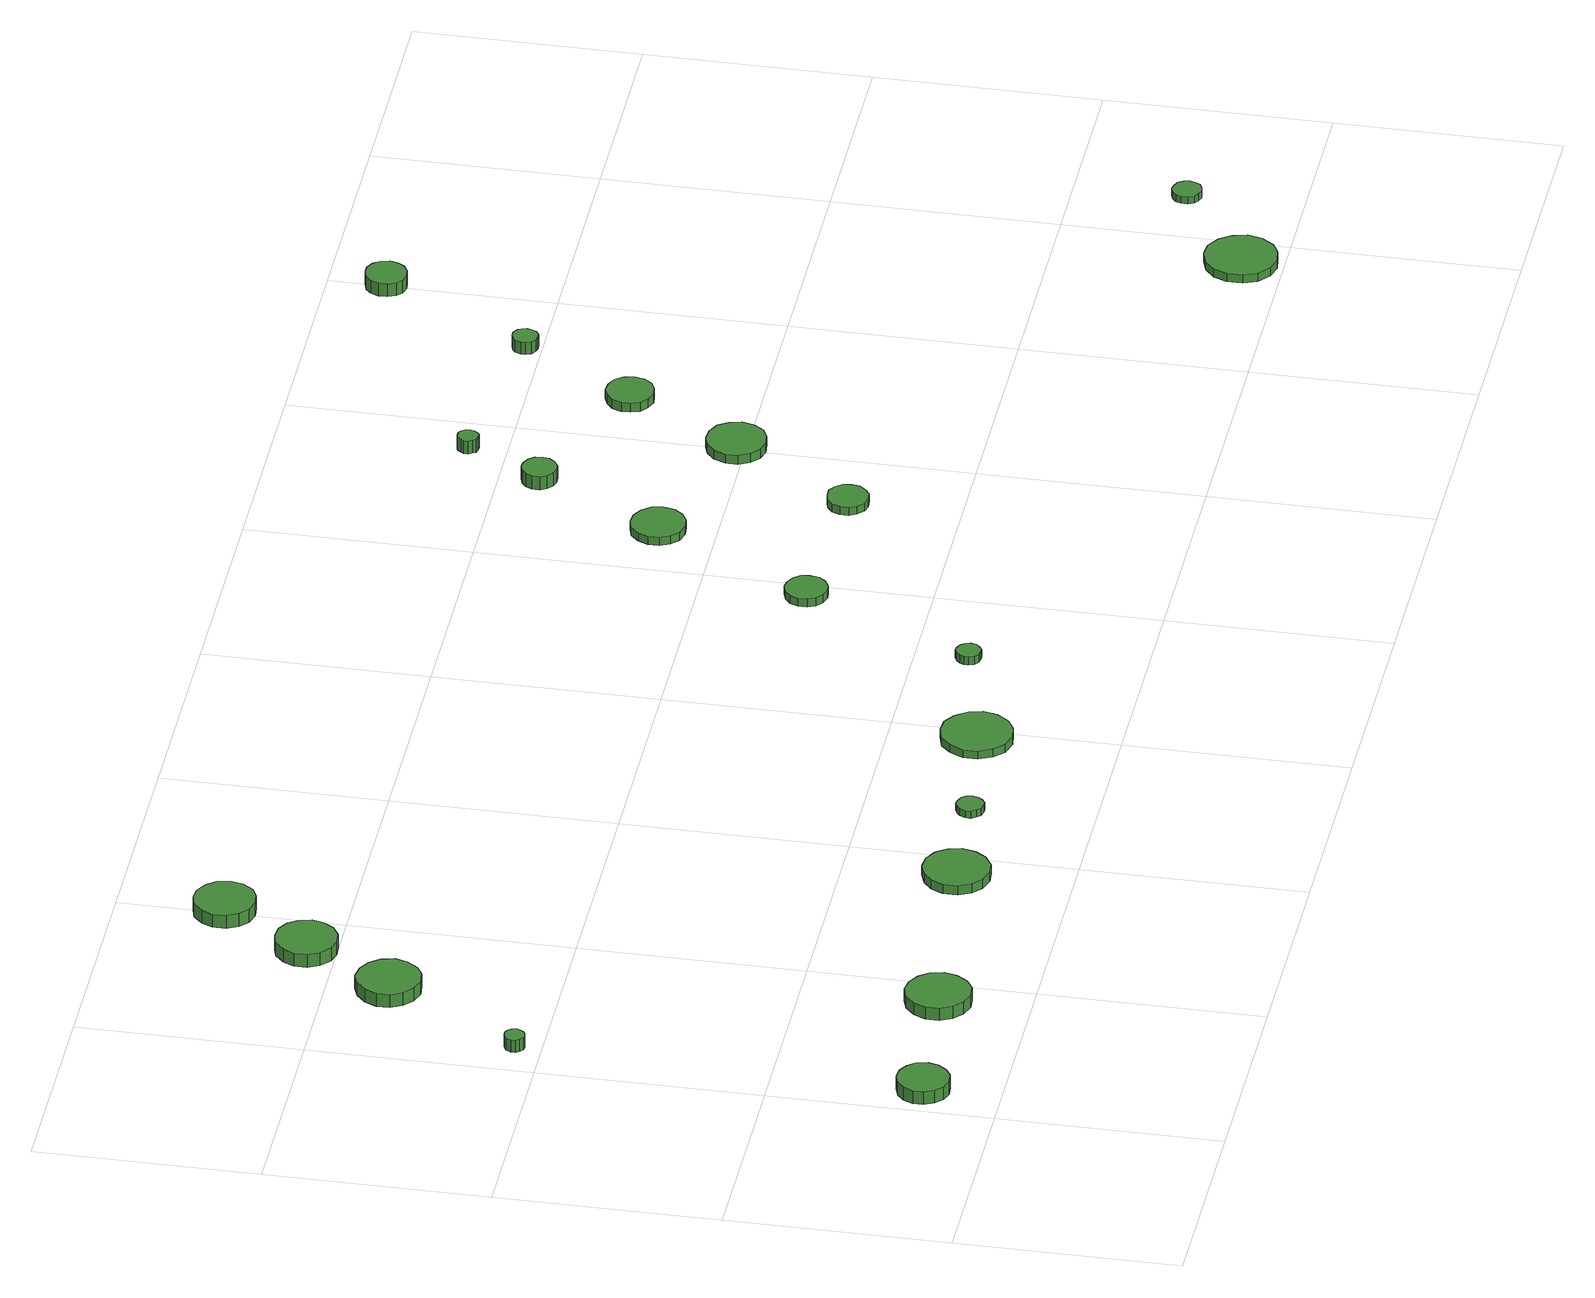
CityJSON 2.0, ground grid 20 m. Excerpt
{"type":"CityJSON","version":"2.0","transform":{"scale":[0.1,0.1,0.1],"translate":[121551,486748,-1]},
"CityObjects":{
"tree1":{"type":"SolitaryVegetationObject","attributes":{"function":"something"},"geometry":[{"type":"MultiSurface","lod":"1","boundaries":[[[0,1,2,3,4,5,6,7,8,9,10,11,12,13,14]],[[15,16,17,18,19,20,21,22,23,24,25,26,27,28,29]],[[0,29,28,1]],[[1,28,27,2]],[[2,27,26,3]],[[3,26,25,4]],[[4,25,24,5]],[[5,24,23,6]],[[6,23,22,7]],[[7,22,21,8]],[[8,21,20,9]],[[9,20,19,10]],[[10,19,18,11]],[[11,18,17,12]],[[12,17,16,13]],[[13,16,15,14]],[[14,15,29,0]]]}]},
"tree2":{"type":"SolitaryVegetationObject","attributes":{"function":"something"},"geometry":[{"type":"MultiSurface","lod":"1","boundaries":[[[30,31,32,33,34,35,36,37,38,39,40,41,42,43,44]],[[45,46,47,48,49,50,51,52,53,54,55,56,57,58,59]],[[30,59,58,31]],[[31,58,57,32]],[[32,57,56,33]],[[33,56,55,34]],[[34,55,54,35]],[[35,54,53,36]],[[36,53,52,37]],[[37,52,51,38]],[[38,51,50,39]],[[39,50,49,40]],[[40,49,48,41]],[[41,48,47,42]],[[42,47,46,43]],[[43,46,45,44]],[[44,45,59,30]]]}]},
"tree3":{"type":"SolitaryVegetationObject","attributes":{"function":"something"},"geometry":[{"type":"MultiSurface","lod":"1","boundaries":[[[60,61,62,63,64,65,66,67,68,69,70,71,72,73,74]],[[75,76,77,78,79,80,81,82,83,84,85,86,87,88,89]],[[60,89,88,61]],[[61,88,87,62]],[[62,87,86,63]],[[63,86,85,64]],[[64,85,84,65]],[[65,84,83,66]],[[66,83,82,67]],[[67,82,81,68]],[[68,81,80,69]],[[69,80,79,70]],[[70,79,78,71]],[[71,78,77,72]],[[72,77,76,73]],[[73,76,75,74]],[[74,75,89,60]]]}]},
"tree4":{"type":"SolitaryVegetationObject","attributes":{"function":"something"},"geometry":[{"type":"MultiSurface","lod":"1","boundaries":[[[90,91,92,93,94,95,96,97,98,99,100,101,102,103,104]],[[105,106,107,108,109,110,111,112,113,114,115,116,117,118,119]],[[90,119,118,91]],[[91,118,117,92]],[[92,117,116,93]],[[93,116,115,94]],[[94,115,114,95]],[[95,114,113,96]],[[96,113,112,97]],[[97,112,111,98]],[[98,111,110,99]],[[99,110,109,100]],[[100,109,108,101]],[[101,108,107,102]],[[102,107,106,103]],[[103,106,105,104]],[[104,105,119,90]]]}]},
"tree5":{"type":"SolitaryVegetationObject","attributes":{"function":"something"},"geometry":[{"type":"MultiSurface","lod":"1","boundaries":[[[120,121,122,123,124,125,126,127,128,129,130,131,132,133,134]],[[135,136,137,138,139,140,141,142,143,144,145,146,147,148,149]],[[120,149,148,121]],[[121,148,147,122]],[[122,147,146,123]],[[123,146,145,124]],[[124,145,144,125]],[[125,144,143,126]],[[126,143,142,127]],[[127,142,141,128]],[[128,141,140,129]],[[129,140,139,130]],[[130,139,138,131]],[[131,138,137,132]],[[132,137,136,133]],[[133,136,135,134]],[[134,135,149,120]]]}]},
"tree6":{"type":"SolitaryVegetationObject","attributes":{"function":"something"},"geometry":[{"type":"MultiSurface","lod":"1","boundaries":[[[150,151,152,153,154,155,156,157,158,159,160,161,162,163,164]],[[165,166,167,168,169,170,171,172,173,174,175,176,177,178,179]],[[150,179,178,151]],[[151,178,177,152]],[[152,177,176,153]],[[153,176,175,154]],[[154,175,174,155]],[[155,174,173,156]],[[156,173,172,157]],[[157,172,171,158]],[[158,171,170,159]],[[159,170,169,160]],[[160,169,168,161]],[[161,168,167,162]],[[162,167,166,163]],[[163,166,165,164]],[[164,165,179,150]]]}]},
"tree7":{"type":"SolitaryVegetationObject","attributes":{"function":"something"},"geometry":[{"type":"MultiSurface","lod":"1","boundaries":[[[180,181,182,183,184,185,186,187,188,189,190,191,192,193,194]],[[195,196,197,198,199,200,201,202,203,204,205,206,207,208,209]],[[180,209,208,181]],[[181,208,207,182]],[[182,207,206,183]],[[183,206,205,184]],[[184,205,204,185]],[[185,204,203,186]],[[186,203,202,187]],[[187,202,201,188]],[[188,201,200,189]],[[189,200,199,190]],[[190,199,198,191]],[[191,198,197,192]],[[192,197,196,193]],[[193,196,195,194]],[[194,195,209,180]]]}]},
"tree8":{"type":"SolitaryVegetationObject","attributes":{"function":"something"},"geometry":[{"type":"MultiSurface","lod":"1","boundaries":[[[210,211,212,213,214,215,216,217,218,219,220,221,222,223,224]],[[225,226,227,228,229,230,231,232,233,234,235,236,237,238,239]],[[210,239,238,211]],[[211,238,237,212]],[[212,237,236,213]],[[213,236,235,214]],[[214,235,234,215]],[[215,234,233,216]],[[216,233,232,217]],[[217,232,231,218]],[[218,231,230,219]],[[219,230,229,220]],[[220,229,228,221]],[[221,228,227,222]],[[222,227,226,223]],[[223,226,225,224]],[[224,225,239,210]]]}]},
"tree9":{"type":"SolitaryVegetationObject","attributes":{"function":"something"},"geometry":[{"type":"MultiSurface","lod":"1","boundaries":[[[240,241,242,243,244,245,246,247,248,249,250,251,252,253,254]],[[255,256,257,258,259,260,261,262,263,264,265,266,267,268,269]],[[240,269,268,241]],[[241,268,267,242]],[[242,267,266,243]],[[243,266,265,244]],[[244,265,264,245]],[[245,264,263,246]],[[246,263,262,247]],[[247,262,261,248]],[[248,261,260,249]],[[249,260,259,250]],[[250,259,258,251]],[[251,258,257,252]],[[252,257,256,253]],[[253,256,255,254]],[[254,255,269,240]]]}]},
"tree10":{"type":"SolitaryVegetationObject","attributes":{"function":"something"},"geometry":[{"type":"MultiSurface","lod":"1","boundaries":[[[270,271,272,273,274,275,276,277,278,279,280,281,282,283,284]],[[285,286,287,288,289,290,291,292,293,294,295,296,297,298,299]],[[270,299,298,271]],[[271,298,297,272]],[[272,297,296,273]],[[273,296,295,274]],[[274,295,294,275]],[[275,294,293,276]],[[276,293,292,277]],[[277,292,291,278]],[[278,291,290,279]],[[279,290,289,280]],[[280,289,288,281]],[[281,288,287,282]],[[282,287,286,283]],[[283,286,285,284]],[[284,285,299,270]]]}]},
"tree11":{"type":"SolitaryVegetationObject","attributes":{"function":"something"},"geometry":[{"type":"MultiSurface","lod":"1","boundaries":[[[300,301,302,303,304,305,306,307,308,309,310,311,312,313,314]],[[315,316,317,318,319,320,321,322,323,324,325,326,327,328,329]],[[300,329,328,301]],[[301,328,327,302]],[[302,327,326,303]],[[303,326,325,304]],[[304,325,324,305]],[[305,324,323,306]],[[306,323,322,307]],[[307,322,321,308]],[[308,321,320,309]],[[309,320,319,310]],[[310,319,318,311]],[[311,318,317,312]],[[312,317,316,313]],[[313,316,315,314]],[[314,315,329,300]]]}]},
"tree12":{"type":"SolitaryVegetationObject","attributes":{"function":"something"},"geometry":[{"type":"MultiSurface","lod":"1","boundaries":[[[330,331,332,333,334,335,336,337,338,339,340,341,342,343,344]],[[345,346,347,348,349,350,351,352,353,354,355,356,357,358,359]],[[330,359,358,331]],[[331,358,357,332]],[[332,357,356,333]],[[333,356,355,334]],[[334,355,354,335]],[[335,354,353,336]],[[336,353,352,337]],[[337,352,351,338]],[[338,351,350,339]],[[339,350,349,340]],[[340,349,348,341]],[[341,348,347,342]],[[342,347,346,343]],[[343,346,345,344]],[[344,345,359,330]]]}]},
"tree13":{"type":"SolitaryVegetationObject","attributes":{"function":"something"},"geometry":[{"type":"MultiSurface","lod":"1","boundaries":[[[360,361,362,363,364,365,366,367,368,369,370,371,372,373,374]],[[375,376,377,378,379,380,381,382,383,384,385,386,387,388,389]],[[360,389,388,361]],[[361,388,387,362]],[[362,387,386,363]],[[363,386,385,364]],[[364,385,384,365]],[[365,384,383,366]],[[366,383,382,367]],[[367,382,381,368]],[[368,381,380,369]],[[369,380,379,370]],[[370,379,378,371]],[[371,378,377,372]],[[372,377,376,373]],[[373,376,375,374]],[[374,375,389,360]]]}]},
"tree14":{"type":"SolitaryVegetationObject","attributes":{"function":"something"},"geometry":[{"type":"MultiSurface","lod":"1","boundaries":[[[390,391,392,393,394,395,396,397,398,399,400,401,402,403,404]],[[405,406,407,408,409,410,411,412,413,414,415,416,417,418,419]],[[390,419,418,391]],[[391,418,417,392]],[[392,417,416,393]],[[393,416,415,394]],[[394,415,414,395]],[[395,414,413,396]],[[396,413,412,397]],[[397,412,411,398]],[[398,411,410,399]],[[399,410,409,400]],[[400,409,408,401]],[[401,408,407,402]],[[402,407,406,403]],[[403,406,405,404]],[[404,405,419,390]]]}]},
"tree15":{"type":"SolitaryVegetationObject","attributes":{"function":"something"},"geometry":[{"type":"MultiSurface","lod":"1","boundaries":[[[420,421,422,423,424,425,426,427,428,429,430,431,432,433,434]],[[435,436,437,438,439,440,441,442,443,444,445,446,447,448,449]],[[420,449,448,421]],[[421,448,447,422]],[[422,447,446,423]],[[423,446,445,424]],[[424,445,444,425]],[[425,444,443,426]],[[426,443,442,427]],[[427,442,441,428]],[[428,441,440,429]],[[429,440,439,430]],[[430,439,438,431]],[[431,438,437,432]],[[432,437,436,433]],[[433,436,435,434]],[[434,435,449,420]]]}]},
"tree16":{"type":"SolitaryVegetationObject","attributes":{"function":"something"},"geometry":[{"type":"MultiSurface","lod":"1","boundaries":[[[450,451,452,453,454,455,456,457,458,459,460,461,462,463,464]],[[465,466,467,468,469,470,471,472,473,474,475,476,477,478,479]],[[450,479,478,451]],[[451,478,477,452]],[[452,477,476,453]],[[453,476,475,454]],[[454,475,474,455]],[[455,474,473,456]],[[456,473,472,457]],[[457,472,471,458]],[[458,471,470,459]],[[459,470,469,460]],[[460,469,468,461]],[[461,468,467,462]],[[462,467,466,463]],[[463,466,465,464]],[[464,465,479,450]]]}]},
"tree17":{"type":"SolitaryVegetationObject","attributes":{"function":"something"},"geometry":[{"type":"MultiSurface","lod":"1","boundaries":[[[480,481,482,483,484,485,486,487,488,489,490,491,492,493,494]],[[495,496,497,498,499,500,501,502,503,504,505,506,507,508,509]],[[480,509,508,481]],[[481,508,507,482]],[[482,507,506,483]],[[483,506,505,484]],[[484,505,504,485]],[[485,504,503,486]],[[486,503,502,487]],[[487,502,501,488]],[[488,501,500,489]],[[489,500,499,490]],[[490,499,498,491]],[[491,498,497,492]],[[492,497,496,493]],[[493,496,495,494]],[[494,495,509,480]]]}]},
"tree18":{"type":"SolitaryVegetationObject","attributes":{"function":"something"},"geometry":[{"type":"MultiSurface","lod":"1","boundaries":[[[510,511,512,513,514,515,516,517,518,519,520,521,522,523,524]],[[525,526,527,528,529,530,531,532,533,534,535,536,537,538,539]],[[510,539,538,511]],[[511,538,537,512]],[[512,537,536,513]],[[513,536,535,514]],[[514,535,534,515]],[[515,534,533,516]],[[516,533,532,517]],[[517,532,531,518]],[[518,531,530,519]],[[519,530,529,520]],[[520,529,528,521]],[[521,528,527,522]],[[522,527,526,523]],[[523,526,525,524]],[[524,525,539,510]]]}]},
"tree19":{"type":"SolitaryVegetationObject","attributes":{"function":"something"},"geometry":[{"type":"MultiSurface","lod":"1","boundaries":[[[540,541,542,543,544,545,546,547,548,549,550,551,552,553,554]],[[555,556,557,558,559,560,561,562,563,564,565,566,567,568,569]],[[540,569,568,541]],[[541,568,567,542]],[[542,567,566,543]],[[543,566,565,544]],[[544,565,564,545]],[[545,564,563,546]],[[546,563,562,547]],[[547,562,561,548]],[[548,561,560,549]],[[549,560,559,550]],[[550,559,558,551]],[[551,558,557,552]],[[552,557,556,553]],[[553,556,555,554]],[[554,555,569,540]]]}]},
"tree20":{"type":"SolitaryVegetationObject","attributes":{"function":"something"},"geometry":[{"type":"MultiSurface","lod":"1","boundaries":[[[570,571,572,573,574,575,576,577,578,579,580,581,582,583,584]],[[585,586,587,588,589,590,591,592,593,594,595,596,597,598,599]],[[570,599,598,571]],[[571,598,597,572]],[[572,597,596,573]],[[573,596,595,574]],[[574,595,594,575]],[[575,594,593,576]],[[576,593,592,577]],[[577,592,591,578]],[[578,591,590,579]],[[579,590,589,580]],[[580,589,588,581]],[[581,588,587,582]],[[582,587,586,583]],[[583,586,585,584]],[[584,585,599,570]]]}]},
"tree21":{"type":"SolitaryVegetationObject","attributes":{"function":"something"},"geometry":[{"type":"MultiSurface","lod":"1","boundaries":[[[600,601,602,603,604,605,606,607,608,609,610,611,612,613,614]],[[615,616,617,618,619,620,621,622,623,624,625,626,627,628,629]],[[600,629,628,601]],[[601,628,627,602]],[[602,627,626,603]],[[603,626,625,604]],[[604,625,624,605]],[[605,624,623,606]],[[606,623,622,607]],[[607,622,621,608]],[[608,621,620,609]],[[609,620,619,610]],[[610,619,618,611]],[[611,618,617,612]],[[612,617,616,613]],[[613,616,615,614]],[[614,615,629,600]]]}]}
},
"vertices":[
[50,67,25],[48,77,25],[42,84,25],[34,89,25],[24,90,25],[15,87,25],[8,81,25],[4,72,25],[4,63,25],[8,54,25],[15,47,25],[24,44,25],[34,45,25],[42,50,25],[48,58,25],[48,58,12],[42,50,12],[34,45,12],[24,44,12],[15,47,12],[8,54,12],[4,63,12],[4,72,12],[8,81,12],[15,87,12],[24,90,12],[34,89,12],[42,84,12],[48,77,12],[50,67,12],
[48,424,19],[47,428,19],[45,431,19],[42,433,19],[38,433,19],[35,432,19],[32,430,19],[30,426,19],[30,422,19],[32,419,19],[35,416,19],[38,415,19],[42,416,19],[45,418,19],[47,421,19],[47,421,7],[45,418,7],[42,416,7],[38,415,7],[35,416,7],[32,419,7],[30,422,7],[30,426,7],[32,430,7],[35,432,7],[38,433,7],[42,433,7],[45,431,7],[47,428,7],[48,424,7],
[202,81,19],[199,93,19],[192,102,19],[182,108,19],[170,110,19],[159,106,19],[150,98,19],[145,87,19],[145,75,19],[150,64,19],[159,56,19],[170,52,19],[182,53,19],[192,59,19],[199,69,19],[199,69,7],[192,59,7],[182,53,7],[170,52,7],[159,56,7],[150,64,7],[145,75,7],[145,87,7],[150,98,7],[159,106,7],[170,110,7],[182,108,7],[192,102,7],[199,93,7],[202,81,7],
[137,546,20],[134,558,20],[127,567,20],[117,573,20],[105,575,20],[94,571,20],[85,563,20],[80,552,20],[80,540,20],[85,530,20],[94,522,20],[105,518,20],[117,519,20],[127,525,20],[134,535,20],[134,535,7],[127,525,7],[117,519,7],[105,518,7],[94,522,7],[85,530,7],[80,540,7],[80,552,7],[85,563,7],[94,571,7],[105,575,7],[117,573,7],[127,567,7],[134,558,7],[137,546,7],
[180,626,23],[177,637,23],[171,646,23],[161,652,23],[149,653,23],[139,650,23],[130,642,23],[125,632,23],[125,620,23],[130,610,23],[139,602,23],[149,599,23],[161,600,23],[171,606,23],[177,615,23],[177,615,10],[171,606,10],[161,600,10],[149,599,10],[139,602,10],[130,610,10],[125,620,10],[125,632,10],[130,642,10],[139,650,10],[149,653,10],[161,652,10],[171,646,10],[177,637,10],[180,626,10],
[402,102,16],[399,114,16],[392,124,16],[381,130,16],[369,131,16],[357,127,16],[348,119,16],[343,108,16],[343,95,16],[348,84,16],[357,76,16],[369,72,16],[381,73,16],[392,80,16],[399,90,16],[399,90,7],[392,80,7],[381,73,7],[369,72,7],[357,76,7],[348,84,7],[343,95,7],[343,108,7],[348,119,7],[357,127,7],[369,131,7],[381,130,7],[392,124,7],[399,114,7],[402,102,7],
[224,705,25],[222,716,25],[215,725,25],[205,731,25],[194,732,25],[183,729,25],[175,721,25],[170,711,25],[170,699,25],[175,689,25],[183,681,25],[194,678,25],[205,679,25],[215,684,25],[222,694,25],[222,694,12],[215,684,12],[205,679,12],[194,678,12],[183,681,12],[175,689,12],[170,699,12],[170,711,12],[175,721,12],[183,729,12],[194,732,12],[205,731,12],[215,725,12],[222,716,12],[224,705,12],
[488,109,14],[487,114,14],[484,118,14],[480,120,14],[475,121,14],[470,119,14],[467,116,14],[464,111,14],[464,106,14],[467,102,14],[470,98,14],[475,97,14],[480,97,14],[484,100,14],[487,104,14],[487,104,7],[484,100,7],[480,97,7],[475,97,7],[470,98,7],[467,102,7],[464,106,7],[464,111,7],[467,116,7],[470,119,7],[475,121,7],[480,120,7],[484,118,7],[487,114,7],[488,109,7],
[620,124,15],[617,136,15],[609,147,15],[598,154,15],[585,155,15],[572,151,15],[563,142,15],[557,130,15],[557,117,15],[563,105,15],[572,96,15],[585,92,15],[598,94,15],[609,100,15],[617,111,15],[617,111,7],[609,100,7],[598,94,7],[585,92,7],[572,96,7],[563,105,7],[557,117,7],[557,130,7],[563,142,7],[572,151,7],[585,155,7],[598,154,7],[609,147,7],[617,136,7],[620,124,7],
[724,154,15],[723,158,15],[720,162,15],[716,164,15],[712,165,15],[707,163,15],[704,160,15],[702,156,15],[702,152,15],[704,147,15],[707,144,15],[712,143,15],[716,143,15],[720,146,15],[723,149,15],[723,149,7],[720,146,7],[716,143,7],[712,143,7],[707,144,7],[704,147,7],[702,152,7],[702,156,7],[704,160,7],[707,163,7],[712,165,7],[716,164,7],[720,162,7],[723,158,7],[724,154,7],
[804,308,15],[803,316,15],[798,322,15],[791,326,15],[784,327,15],[776,324,15],[770,319,15],[767,312,15],[767,304,15],[770,297,15],[776,292,15],[784,289,15],[791,290,15],[798,294,15],[803,300,15],[803,300,7],[798,294,7],[791,290,7],[784,289,7],[776,292,7],[770,297,7],[767,304,7],[767,312,7],[770,319,7],[776,324,7],[784,327,7],[791,326,7],[798,322,7],[803,316,7],[804,308,7],
[888,451,15],[886,461,15],[880,469,15],[871,474,15],[861,475,15],[851,472,15],[844,465,15],[840,456,15],[840,446,15],[844,437,15],[851,430,15],[861,427,15],[871,428,15],[880,433,15],[886,441,15],[886,441,7],[880,433,7],[871,428,7],[861,427,7],[851,430,7],[844,437,7],[840,446,7],[840,456,7],[844,465,7],[851,472,7],[861,475,7],[871,474,7],[880,469,7],[886,461,7],[888,451,7],
[952,299,15],[951,307,15],[946,313,15],[940,317,15],[932,317,15],[925,315,15],[919,310,15],[916,303,15],[916,295,15],[919,289,15],[925,283,15],[932,281,15],[940,282,15],[946,286,15],[951,292,15],[951,292,7],[946,286,7],[940,282,7],[932,281,7],[925,283,7],[919,289,7],[916,295,7],[916,303,7],[919,310,7],[925,315,7],[932,317,7],[940,317,7],[946,313,7],[951,307,7],[952,299,7],
[939,565,20],[938,572,20],[934,577,20],[928,580,20],[922,581,20],[916,579,20],[911,575,20],[908,569,20],[908,562,20],[911,556,20],[916,552,20],[922,550,20],[928,550,20],[934,554,20],[938,559,20],[938,559,7],[934,554,7],[928,550,7],[922,550,7],[916,552,7],[911,556,7],[908,562,7],[908,569,7],[911,575,7],[916,579,7],[922,581,7],[928,580,7],[934,577,7],[938,572,7],[939,565,7],
[1031,409,16],[1028,420,16],[1022,429,16],[1012,434,16],[1001,435,16],[991,432,16],[983,425,16],[978,414,16],[978,403,16],[983,393,16],[991,386,16],[1001,383,16],[1012,384,16],[1022,389,16],[1028,398,16],[1028,398,7],[1022,389,7],[1012,384,7],[1001,383,7],[991,386,7],[983,393,7],[978,403,7],[978,414,7],[983,425,7],[991,432,7],[1001,435,7],[1012,434,7],[1022,429,7],[1028,420,7],[1031,409,7],
[969,634,21],[968,638,21],[966,641,21],[963,643,21],[959,643,21],[955,642,21],[953,639,21],[951,636,21],[951,632,21],[953,629,21],[955,626,21],[959,625,21],[963,625,21],[966,627,21],[968,630,21],[968,630,8],[966,627,8],[963,625,8],[959,625,8],[955,626,8],[953,629,8],[951,632,8],[951,636,8],[953,639,8],[955,642,8],[959,643,8],[963,643,8],[966,641,8],[968,638,8],[969,634,8],
[1083,512,17],[1081,521,17],[1076,528,17],[1068,532,17],[1059,533,17],[1051,530,17],[1044,524,17],[1041,516,17],[1041,508,17],[1044,500,17],[1051,494,17],[1059,491,17],[1068,492,17],[1076,496,17],[1081,503,17],[1081,503,8],[1076,496,8],[1068,492,8],[1059,491,8],[1051,494,8],[1044,500,8],[1041,508,8],[1041,516,8],[1044,524,8],[1051,530,8],[1059,533,8],[1068,532,8],[1076,528,8],[1081,521,8],[1083,512,8],
[1132,614,23],[1131,619,23],[1129,622,23],[1125,625,23],[1120,625,23],[1116,624,23],[1112,621,23],[1110,616,23],[1110,612,23],[1112,607,23],[1116,604,23],[1120,603,23],[1125,603,23],[1129,606,23],[1131,610,23],[1131,610,11],[1129,606,11],[1125,603,11],[1120,603,11],[1116,604,11],[1112,607,11],[1110,612,11],[1110,616,11],[1112,621,11],[1116,624,11],[1120,625,11],[1125,625,11],[1129,622,11],[1131,619,11],[1132,614,11],
[1398,37,17],[1395,50,17],[1387,61,17],[1376,68,17],[1363,69,17],[1350,65,17],[1340,56,17],[1335,44,17],[1335,30,17],[1340,18,17],[1350,9,17],[1363,5,17],[1376,7,17],[1387,13,17],[1395,24,17],[1395,24,9],[1387,13,9],[1376,7,9],[1363,5,9],[1350,9,9],[1340,18,9],[1335,30,9],[1335,44,9],[1340,56,9],[1350,65,9],[1363,69,9],[1376,68,9],[1387,61,9],[1395,50,9],[1398,37,9],
[1213,748,25],[1211,756,25],[1207,762,25],[1200,766,25],[1193,766,25],[1185,764,25],[1180,759,25],[1177,752,25],[1177,744,25],[1180,737,25],[1185,732,25],[1193,730,25],[1200,731,25],[1207,735,25],[1211,741,25],[1211,741,12],[1207,735,12],[1200,731,12],[1193,730,12],[1185,732,12],[1180,737,12],[1177,744,12],[1177,752,12],[1180,759,12],[1185,764,12],[1193,766,12],[1200,766,12],[1207,762,12],[1211,756,12],[1213,748,12],
[1476,102,15],[1475,107,15],[1472,112,15],[1467,114,15],[1462,115,15],[1457,113,15],[1453,110,15],[1451,105,15],[1451,99,15],[1453,94,15],[1457,91,15],[1462,89,15],[1467,90,15],[1472,92,15],[1475,97,15],[1475,97,8],[1472,92,8],[1467,90,8],[1462,89,8],[1457,91,8],[1453,94,8],[1451,99,8],[1451,105,8],[1453,110,8],[1457,113,8],[1462,115,8],[1467,114,8],[1472,112,8],[1475,107,8],[1476,102,8]
]}
